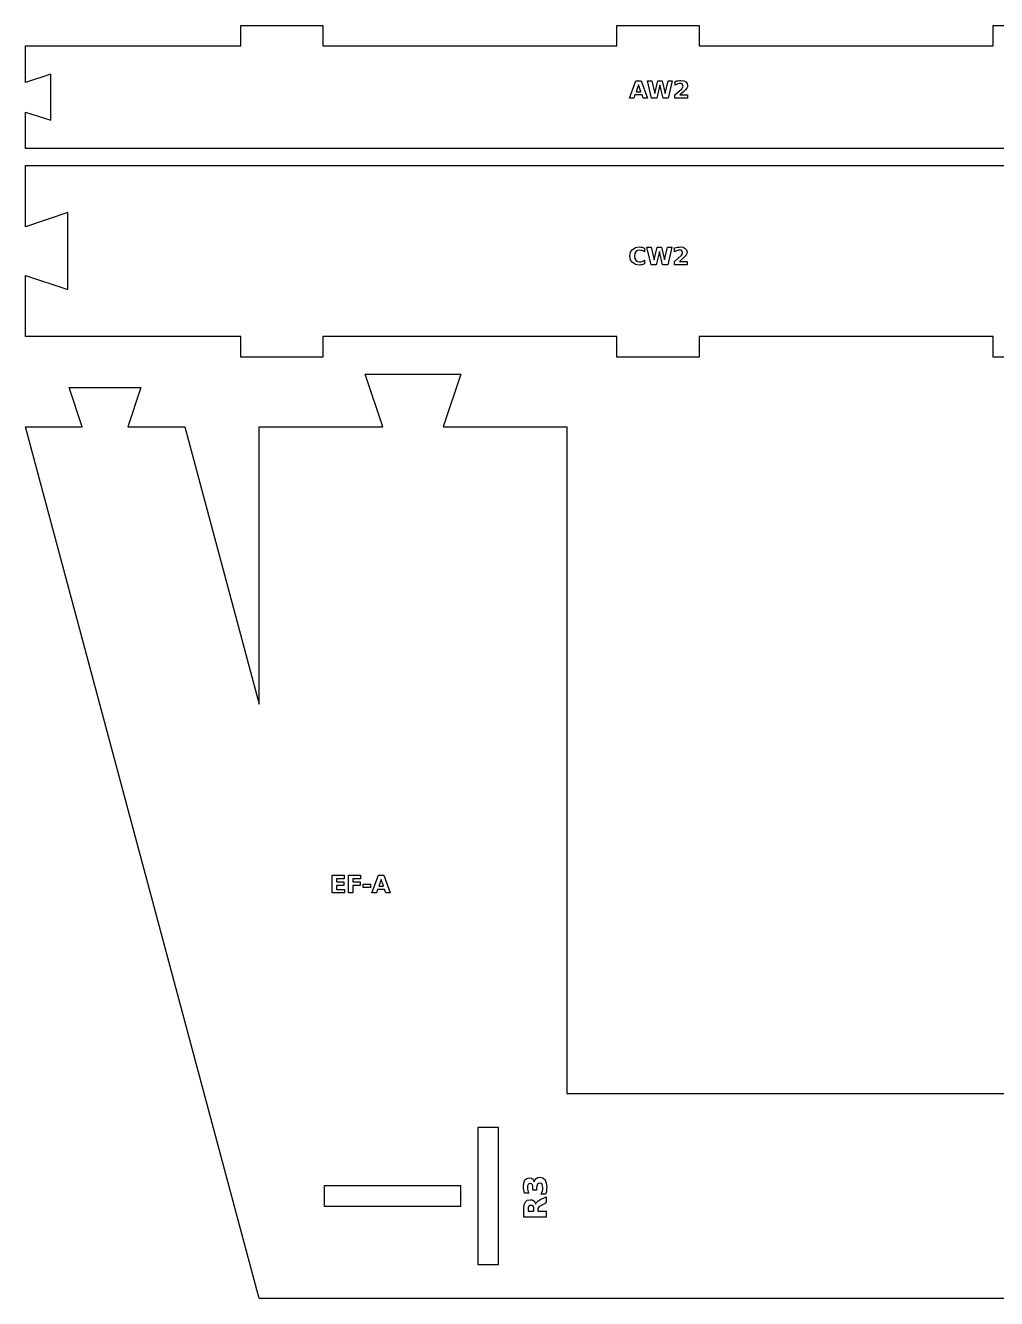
# Model space of a CAD drawing. Header units: millimetres. Extents: x 12 to 580, y 12 to 385.
# Drawn here: x 12.5 to 296.5, y 12.5 to 384.9 of the extents above; entities that cross this region are included whole.
import ezdxf

# ---------------------------------------------------------------- set-up
doc = ezdxf.new("R2010")
doc.units = ezdxf.units.MM
doc.layers.add('CUT', color=1, linetype='Continuous')
doc.layers.add('ENGRAVE', color=5, linetype='Continuous')

msp = doc.modelspace()

# ---------------------------------------------------------------- linework, layer by layer
at = {"layer": 'CUT', "color": 1}
for points in [[(75.5, 384.9), (99.5, 384.9), (99.5, 378.9), (185.5, 378.9), (185.5, 384.9), (209.5, 384.9), (209.5, 378.9), (295.5, 378.9), (295.5, 384.9), (319.5, 384.9), (319.5, 378.9), (442.5, 378.9), (442.5, 373.9), (470.5, 373.9), (470.5, 353.9), (442.5, 353.9), (442.5, 348.9), (12.5, 348.9), (12.5, 359.55), (19.93, 357.15), (19.93, 370.65), (12.5, 368.25), (12.5, 378.9), (75.5, 378.9)], [(442.5, 338.9), (470.5, 338.9), (470.5, 298.9), (442.5, 298.9), (442.5, 293.9), (319.5, 293.9), (319.5, 287.9), (295.5, 287.9), (295.5, 293.9), (209.5, 293.9), (209.5, 287.9), (185.5, 287.9), (185.5, 293.9), (99.5, 293.9), (99.5, 287.9), (75.5, 287.9), (75.5, 293.9), (12.5, 293.9), (12.5, 311.76), (24.88, 307.65), (24.88, 330.15), (12.5, 326.04), (12.5, 343.9), (442.5, 343.9)], [(400.83, 51.04), (385.98, 56), (385.98, 29), (400.83, 33.96), (400.83, 12.5), (170.83, 12.5), (127.41, 12.5), (80.83, 12.5), (12.5, 267.5), (29.13, 267.5), (25.31, 279.03), (46.28, 279.03), (42.46, 267.5), (59.09, 267.5), (80.83, 186.37), (80.83, 267.5), (116.98, 267.5), (111.83, 282.9), (139.83, 282.9), (134.67, 267.5), (170.83, 267.5), (170.83, 72.5), (400.83, 72.5)], [(150.83, 62.5), (144.83, 62.5), (144.83, 22.5), (150.83, 22.5)], [(139.83, 45.5), (99.83, 45.5), (99.83, 39.5), (139.83, 39.5)]]:
    msp.add_lwpolyline(points, close=True, dxfattribs=at)
at = {"layer": 'ENGRAVE', "color": 5}
for points in [[(192.82, 364.56), (190.76, 364.56), (190.43, 363.63), (189.11, 363.63), (191, 368.74), (192.57, 368.74), (194.46, 363.63), (193.14, 363.63)], [(194.39, 368.74), (195.65, 368.74), (196.53, 365.03), (197.41, 368.74), (198.67, 368.74), (199.55, 365.03), (200.43, 368.74), (201.68, 368.74), (200.48, 363.63), (198.96, 363.63), (198.04, 367.51), (197.12, 363.63), (195.6, 363.63)], [(203.92, 364.6), (206.16, 364.6), (206.16, 363.63), (202.45, 363.63), (202.45, 364.6), (204.32, 366.25), (204.53, 366.47), (204.69, 366.69), (204.78, 366.91), (204.81, 367.13), (204.75, 367.46), (204.57, 367.71), (204.28, 367.88), (203.92, 367.93), (203.6, 367.9), (203.25, 367.8), (202.87, 367.64), (202.47, 367.41), (202.47, 368.53), (202.91, 368.66), (203.35, 368.75), (203.78, 368.81), (204.2, 368.83), (205.01, 368.73), (205.62, 368.43), (206, 367.94), (206.13, 367.3), (206.08, 366.9), (205.91, 366.52), (205.58, 366.1), (205.01, 365.56)], [(191.09, 365.51), (192.48, 365.51), (191.79, 367.54)], [(193.59, 315.19), (193.22, 315.03), (192.84, 314.91), (192.43, 314.84), (192.02, 314.81), (190.87, 314.99), (190, 315.52), (189.44, 316.36), (189.25, 317.46), (189.44, 318.55), (190, 319.39), (190.87, 319.93), (192.02, 320.11), (192.43, 320.08), (192.84, 320.01), (193.22, 319.89), (193.59, 319.73), (193.59, 318.67), (193.23, 318.89), (192.87, 319.04), (192.51, 319.12), (192.12, 319.15), (191.49, 319.04), (191.01, 318.7), (190.71, 318.16), (190.61, 317.46), (190.71, 316.75), (191.01, 316.22), (191.49, 315.88), (192.12, 315.76), (192.51, 315.79), (192.87, 315.88), (193.23, 316.03), (193.59, 316.25)], [(194.25, 320.01), (195.51, 320.01), (196.39, 316.31), (197.27, 320.01), (198.53, 320.01), (199.41, 316.31), (200.29, 320.01), (201.54, 320.01), (200.34, 314.91), (198.82, 314.91), (197.89, 318.79), (196.98, 314.91), (195.46, 314.91)], [(203.78, 315.88), (206.02, 315.88), (206.02, 314.91), (202.31, 314.91), (202.31, 315.88), (204.18, 317.52), (204.39, 317.75), (204.55, 317.96), (204.64, 318.18), (204.67, 318.41), (204.6, 318.73), (204.42, 318.99), (204.14, 319.15), (203.78, 319.21), (203.46, 319.17), (203.11, 319.08), (202.73, 318.91), (202.33, 318.68), (202.33, 319.81), (202.77, 319.93), (203.21, 320.03), (203.64, 320.09), (204.06, 320.11), (204.87, 320.01), (205.48, 319.7), (205.86, 319.22), (205.99, 318.58), (205.93, 318.18), (205.77, 317.8), (205.44, 317.38), (204.87, 316.83)], [(102.19, 136.3), (105.74, 136.3), (105.74, 135.31), (103.51, 135.31), (103.51, 134.36), (105.61, 134.36), (105.61, 133.36), (103.51, 133.36), (103.51, 132.19), (105.82, 132.19), (105.82, 131.2), (102.19, 131.2)], [(106.97, 136.3), (110.52, 136.3), (110.52, 135.31), (108.29, 135.31), (108.29, 134.36), (110.39, 134.36), (110.39, 133.36), (108.29, 133.36), (108.29, 131.2), (106.97, 131.2)], [(117.54, 132.13), (115.48, 132.13), (115.16, 131.2), (113.83, 131.2), (115.72, 136.3), (117.29, 136.3), (119.18, 131.2), (117.86, 131.2)], [(115.81, 133.08), (117.21, 133.08), (116.51, 135.11)], [(111.27, 133.71), (113.42, 133.71), (113.42, 132.72), (111.27, 132.72)], [(161.29, 46.62), (161.52, 47.21), (161.89, 47.63), (162.37, 47.89), (162.96, 47.98), (163.82, 47.79), (164.45, 47.23), (164.83, 46.31), (164.96, 45.05), (164.93, 44.54), (164.87, 44.04), (164.77, 43.53), (164.63, 43.03), (163.32, 43.03), (163.53, 43.51), (163.68, 43.97), (163.77, 44.44), (163.8, 44.9), (163.75, 45.49), (163.57, 45.93), (163.29, 46.19), (162.9, 46.28), (162.51, 46.19), (162.22, 45.92), (162.05, 45.46), (161.99, 44.83), (161.99, 44.16), (160.9, 44.16), (160.9, 44.87), (160.85, 45.42), (160.7, 45.82), (160.45, 46.05), (160.09, 46.13), (159.76, 46.05), (159.51, 45.83), (159.35, 45.46), (159.3, 44.97), (159.33, 44.56), (159.4, 44.14), (159.51, 43.73), (159.67, 43.31), (158.43, 43.31), (158.31, 43.81), (158.22, 44.31), (158.16, 44.79), (158.15, 45.27), (158.25, 46.39), (158.57, 47.19), (159.09, 47.66), (159.83, 47.82), (160.35, 47.75), (160.77, 47.52), (161.09, 47.14)], [(162.34, 38.02), (164.83, 38.02), (164.83, 36.33), (158.27, 36.33), (158.27, 38.91), (158.37, 40.03), (158.7, 40.81), (159.26, 41.26), (160.08, 41.41), (160.67, 41.34), (161.14, 41.1), (161.51, 40.71), (161.76, 40.15), (161.89, 40.48), (162.12, 40.77), (162.47, 41.05), (162.96, 41.33), (164.83, 42.25), (164.83, 40.45), (163.2, 39.65), (162.78, 39.4), (162.53, 39.16), (162.39, 38.87), (162.34, 38.5)], [(161.18, 38.73), (161.13, 39.19), (160.98, 39.49), (160.72, 39.67), (160.33, 39.72), (159.94, 39.67), (159.69, 39.49), (159.54, 39.19), (159.49, 38.73), (159.49, 38.02), (161.18, 38.02)]]:
    msp.add_lwpolyline(points, close=True, dxfattribs=at)

doc.saveas('drawing.dxf')
